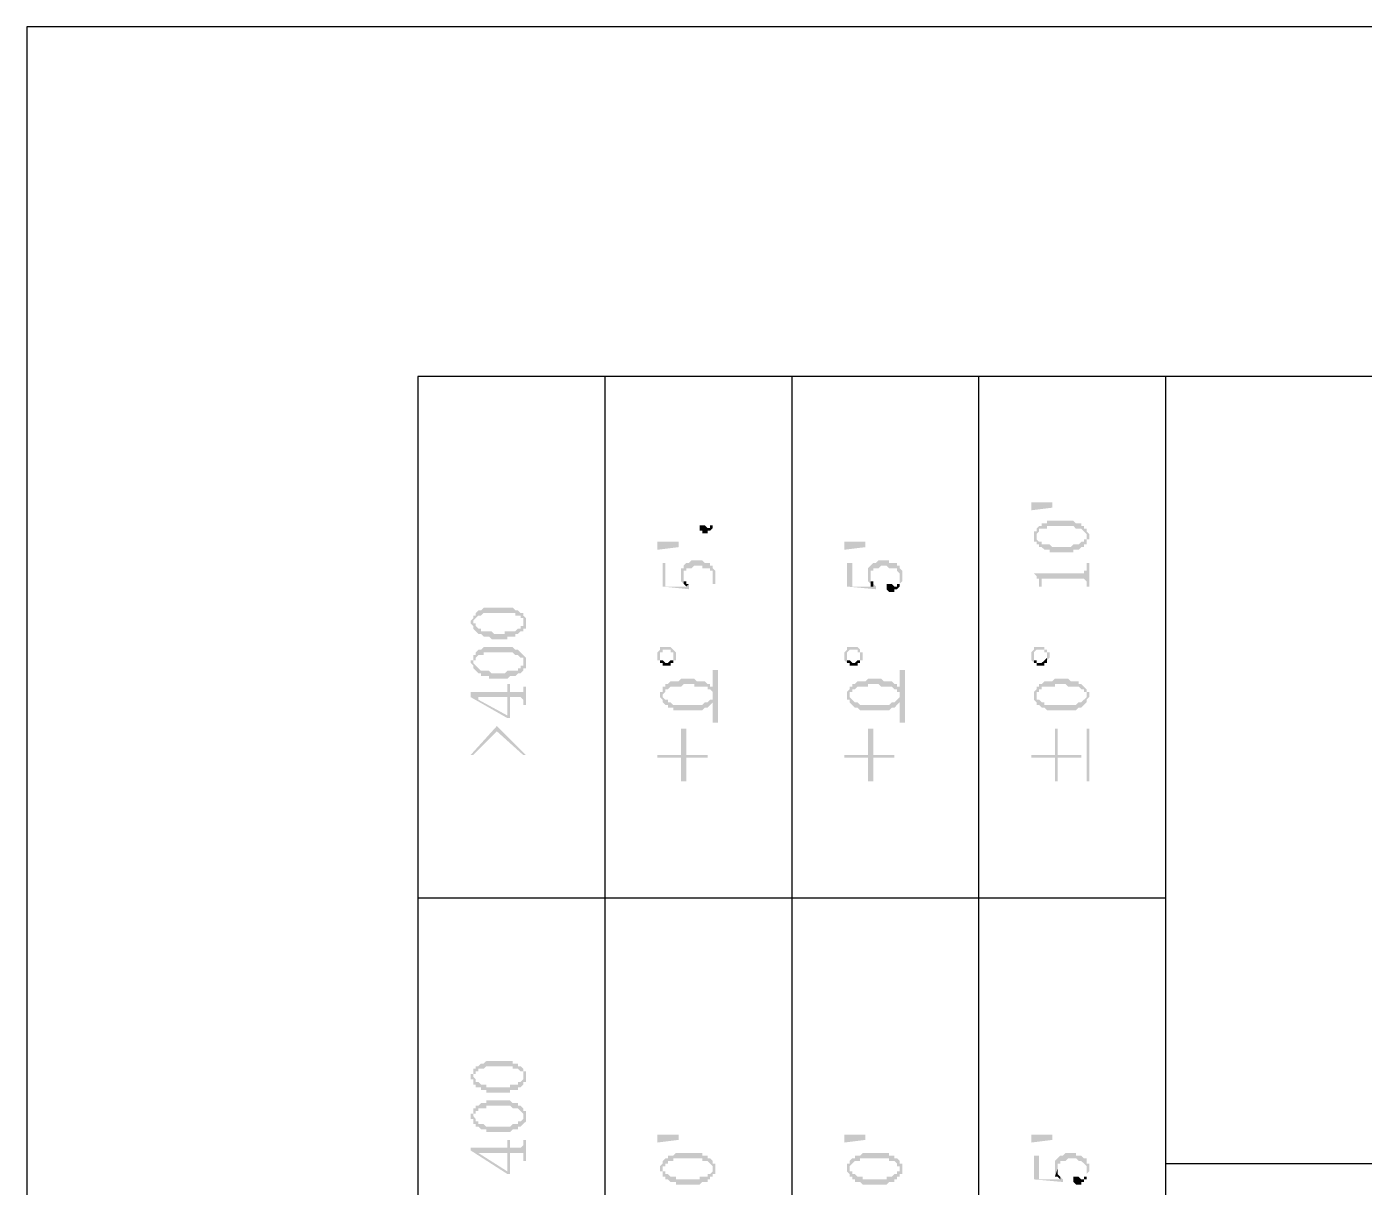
# Model space of a CAD drawing. Header units: inches. Extents: x 3613 to 8393, y -2205 to -794.
# Drawn here: x 4076.93 to 4099.86, y -1927.68 to -1907.77 of the extents above; entities that cross this region are included whole.
import ezdxf

# ---------------------------------------------------------------- set-up
doc = ezdxf.new("R2010")
doc.units = ezdxf.units.IN
doc.header["$MEASUREMENT"] = 0

msp = doc.modelspace()

# ---------------------------------------------------------------- hatches: boundary and pattern name
at = {"transparency": 33554559}
for points in [[(4094.149, -1915.929), (4094.51, -1915.929), (4094.51, -1916.02), (4094.149, -1916.065)], [(4088.462, -1916.37), (4088.462, -1916.415), (4088.507, -1916.415), (4088.507, -1916.46), (4088.598, -1916.46), (4088.598, -1916.415), (4088.643, -1916.415), (4088.688, -1916.37), (4088.688, -1916.189), (4088.688, -1916.28), (4088.688, -1916.325), (4088.643, -1916.325), (4088.643, -1916.37), (4088.598, -1916.37), (4088.553, -1916.325), (4088.462, -1916.325)], [(4094.194, -1916.516), (4094.194, -1916.561), (4094.194, -1916.606), (4094.239, -1916.606), (4094.239, -1916.651), (4094.239, -1916.516), (4094.239, -1916.471), (4094.239, -1916.471), (4094.284, -1916.426), (4094.284, -1916.381), (4094.42, -1916.381), (4094.42, -1916.335), (4094.871, -1916.335), (4094.916, -1916.381), (4095.006, -1916.381), (4095.052, -1916.426), (4095.052, -1916.426), (4095.097, -1916.471), (4095.097, -1916.516), (4095.097, -1916.381), (4095.052, -1916.381), (4095.052, -1916.335), (4095.006, -1916.335), (4095.006, -1916.29), (4094.916, -1916.29), (4094.871, -1916.245), (4094.42, -1916.245), (4094.42, -1916.29), (4094.329, -1916.29), (4094.329, -1916.335), (4094.284, -1916.335), (4094.239, -1916.381), (4094.239, -1916.426), (4094.194, -1916.426), (4094.194, -1916.471), (4094.194, -1916.471)], [(4094.239, -1916.651), (4094.284, -1916.651), (4094.284, -1916.697), (4094.329, -1916.697), (4094.375, -1916.742), (4094.465, -1916.742), (4094.465, -1916.787), (4094.871, -1916.787), (4094.871, -1916.742), (4094.961, -1916.742), (4095.006, -1916.697), (4095.052, -1916.697), (4095.052, -1916.651), (4095.097, -1916.651), (4095.097, -1916.606), (4095.097, -1916.561), (4095.142, -1916.561), (4095.142, -1916.516), (4095.142, -1916.471), (4095.142, -1916.471), (4095.097, -1916.426), (4095.097, -1916.381), (4095.097, -1916.516), (4095.097, -1916.561), (4095.052, -1916.561), (4095.052, -1916.606), (4095.006, -1916.606), (4094.961, -1916.651), (4094.871, -1916.651), (4094.826, -1916.697), (4094.51, -1916.697), (4094.465, -1916.651), (4094.329, -1916.651), (4094.329, -1916.606), (4094.284, -1916.606), (4094.239, -1916.561), (4094.239, -1916.516), (4094.239, -1916.516)], [(4087.74, -1916.606), (4088.101, -1916.606), (4088.101, -1916.697), (4087.74, -1916.742)], [(4090.945, -1916.606), (4091.306, -1916.606), (4091.306, -1916.697), (4090.945, -1916.742)], [(4087.83, -1916.967), (4087.83, -1917.373), (4088.282, -1917.419), (4088.282, -1917.373), (4088.282, -1917.328), (4088.237, -1917.373), (4087.876, -1917.373), (4087.876, -1916.967)], [(4088.146, -1917.148), (4088.146, -1917.238), (4088.146, -1917.283), (4088.146, -1917.283), (4088.191, -1917.328), (4088.191, -1917.193), (4088.191, -1917.103), (4088.237, -1917.103), (4088.237, -1917.058), (4088.327, -1917.058), (4088.372, -1917.012), (4088.507, -1917.012), (4088.507, -1917.058), (4088.643, -1917.058), (4088.643, -1917.103), (4088.688, -1917.103), (4088.688, -1917.148), (4088.688, -1917.193), (4088.688, -1917.328), (4088.733, -1917.328), (4088.733, -1917.283), (4088.733, -1917.193), (4088.733, -1917.148), (4088.733, -1917.103), (4088.688, -1917.058), (4088.688, -1917.012), (4088.643, -1917.012), (4088.643, -1916.967), (4088.553, -1916.967), (4088.507, -1916.922), (4088.327, -1916.922), (4088.282, -1916.967), (4088.237, -1916.967), (4088.191, -1917.012), (4088.191, -1917.058), (4088.146, -1917.058), (4088.146, -1917.103)], [(4090.99, -1916.967), (4090.99, -1917.373), (4091.486, -1917.419), (4091.486, -1917.373), (4091.486, -1917.373), (4091.441, -1917.328), (4091.441, -1917.373), (4091.08, -1917.373), (4091.08, -1916.967)], [(4091.351, -1917.148), (4091.351, -1917.238), (4091.351, -1917.283), (4091.351, -1917.283), (4091.396, -1917.328), (4091.396, -1917.193), (4091.396, -1917.103), (4091.441, -1917.103), (4091.441, -1917.058), (4091.531, -1917.058), (4091.576, -1917.012), (4091.667, -1917.012), (4091.712, -1917.058), (4091.847, -1917.058), (4091.847, -1917.103), (4091.847, -1917.103), (4091.892, -1917.148), (4091.892, -1917.193), (4091.892, -1917.328), (4091.892, -1917.328), (4091.937, -1917.283), (4091.937, -1917.193), (4091.937, -1917.148), (4091.937, -1917.103), (4091.892, -1917.058), (4091.892, -1917.012), (4091.847, -1917.012), (4091.847, -1916.967), (4091.712, -1916.967), (4091.712, -1916.922), (4091.531, -1916.922), (4091.486, -1916.967), (4091.441, -1916.967), (4091.396, -1917.012), (4091.396, -1917.012), (4091.351, -1917.058), (4091.351, -1917.103)], [(4094.194, -1917.148), (4094.194, -1917.148), (4094.239, -1917.193), (4094.239, -1917.238), (4094.284, -1917.238), (4094.284, -1917.283), (4094.284, -1917.373), (4094.329, -1917.373), (4094.329, -1917.283), (4094.329, -1917.238), (4095.052, -1917.238), (4095.097, -1917.283), (4095.097, -1917.373), (4095.142, -1917.373), (4095.142, -1916.967), (4095.097, -1916.967), (4095.097, -1917.058), (4095.097, -1917.103), (4095.052, -1917.103), (4095.052, -1917.148), (4095.006, -1917.148)], [(4088.191, -1917.328), (4088.191, -1917.328), (4088.237, -1917.373), (4088.237, -1917.373), (4088.282, -1917.328), (4088.237, -1917.328), (4088.237, -1917.283), (4088.191, -1917.283), (4088.191, -1917.238), (4088.191, -1917.193)], [(4091.396, -1917.328), (4091.396, -1917.373), (4091.441, -1917.373), (4091.441, -1917.328), (4091.441, -1917.283), (4091.396, -1917.283), (4091.396, -1917.238), (4091.396, -1917.193)], [(4091.667, -1917.373), (4091.667, -1917.419), (4091.667, -1917.419), (4091.712, -1917.464), (4091.802, -1917.464), (4091.802, -1917.419), (4091.847, -1917.419), (4091.892, -1917.373), (4091.892, -1917.193), (4091.892, -1917.283), (4091.892, -1917.328), (4091.847, -1917.328), (4091.847, -1917.373), (4091.802, -1917.373), (4091.757, -1917.328), (4091.667, -1917.328)], [(4084.536, -1918.005), (4084.536, -1918.005), (4084.581, -1918.05), (4084.581, -1918.096), (4084.581, -1917.96), (4084.581, -1917.96), (4084.626, -1917.915), (4084.626, -1917.915), (4084.671, -1917.87), (4084.716, -1917.87), (4084.761, -1917.825), (4085.303, -1917.825), (4085.303, -1917.87), (4085.393, -1917.87), (4085.393, -1917.915), (4085.438, -1917.915), (4085.438, -1917.96), (4085.438, -1918.005), (4085.438, -1917.825), (4085.393, -1917.825), (4085.348, -1917.78), (4085.303, -1917.78), (4085.258, -1917.735), (4084.761, -1917.735), (4084.716, -1917.78), (4084.671, -1917.78), (4084.626, -1917.825), (4084.626, -1917.87), (4084.581, -1917.87), (4084.581, -1917.915), (4084.581, -1917.915), (4084.536, -1917.96)], [(4084.581, -1918.096), (4084.626, -1918.141), (4084.626, -1918.141), (4084.671, -1918.186), (4084.716, -1918.186), (4084.761, -1918.231), (4084.852, -1918.231), (4084.897, -1918.276), (4085.168, -1918.276), (4085.168, -1918.231), (4085.303, -1918.231), (4085.303, -1918.186), (4085.348, -1918.186), (4085.393, -1918.141), (4085.438, -1918.141), (4085.438, -1918.096), (4085.484, -1918.096), (4085.484, -1918.05), (4085.484, -1918.005), (4085.484, -1917.96), (4085.484, -1917.915), (4085.484, -1917.915), (4085.438, -1917.87), (4085.438, -1918.005), (4085.438, -1918.05), (4085.393, -1918.05), (4085.393, -1918.096), (4085.348, -1918.096), (4085.303, -1918.141), (4085.123, -1918.141), (4085.123, -1918.186), (4084.942, -1918.186), (4084.897, -1918.141), (4084.716, -1918.141), (4084.716, -1918.096), (4084.671, -1918.096), (4084.626, -1918.05), (4084.626, -1918.005), (4084.581, -1918.005)], [(4084.536, -1918.682), (4084.536, -1918.682), (4084.581, -1918.727), (4084.581, -1918.773), (4084.581, -1918.682), (4084.581, -1918.637), (4084.626, -1918.637), (4084.626, -1918.592), (4084.626, -1918.592), (4084.671, -1918.547), (4084.761, -1918.547), (4084.761, -1918.502), (4085.258, -1918.502), (4085.303, -1918.547), (4085.348, -1918.547), (4085.393, -1918.592), (4085.438, -1918.592), (4085.438, -1918.637), (4085.438, -1918.682), (4085.438, -1918.547), (4085.438, -1918.547), (4085.393, -1918.502), (4085.393, -1918.502), (4085.348, -1918.457), (4085.303, -1918.457), (4085.258, -1918.412), (4084.761, -1918.412), (4084.716, -1918.457), (4084.671, -1918.457), (4084.626, -1918.502), (4084.626, -1918.547), (4084.581, -1918.547), (4084.581, -1918.592), (4084.581, -1918.637), (4084.536, -1918.637)], [(4087.74, -1918.547), (4087.74, -1918.592), (4087.74, -1918.637), (4087.785, -1918.637), (4087.785, -1918.682), (4087.785, -1918.547), (4087.785, -1918.502), (4087.83, -1918.502), (4087.83, -1918.457), (4087.966, -1918.457), (4087.966, -1918.502), (4088.011, -1918.502), (4088.011, -1918.682), (4088.011, -1918.637), (4088.056, -1918.637), (4088.056, -1918.592), (4088.056, -1918.547), (4088.056, -1918.502), (4088.056, -1918.502), (4088.011, -1918.457), (4088.011, -1918.457), (4087.966, -1918.412), (4087.785, -1918.412), (4087.785, -1918.457), (4087.785, -1918.457), (4087.74, -1918.502), (4087.74, -1918.502)], [(4090.945, -1918.547), (4090.945, -1918.592), (4090.945, -1918.637), (4090.945, -1918.637), (4090.99, -1918.682), (4090.99, -1918.547), (4090.99, -1918.502), (4090.99, -1918.502), (4091.035, -1918.457), (4091.17, -1918.457), (4091.17, -1918.502), (4091.215, -1918.502), (4091.215, -1918.682), (4091.215, -1918.637), (4091.26, -1918.637), (4091.26, -1918.592), (4091.26, -1918.547), (4091.26, -1918.502), (4091.215, -1918.502), (4091.215, -1918.457), (4091.215, -1918.457), (4091.17, -1918.412), (4090.99, -1918.412), (4090.99, -1918.457), (4090.99, -1918.457), (4090.945, -1918.502), (4090.945, -1918.502)], [(4094.149, -1918.547), (4094.149, -1918.592), (4094.149, -1918.637), (4094.149, -1918.637), (4094.194, -1918.682), (4094.194, -1918.547), (4094.194, -1918.502), (4094.194, -1918.502), (4094.239, -1918.457), (4094.375, -1918.457), (4094.375, -1918.502), (4094.42, -1918.502), (4094.42, -1918.682), (4094.42, -1918.637), (4094.42, -1918.637), (4094.465, -1918.592), (4094.465, -1918.547), (4094.465, -1918.502), (4094.42, -1918.502), (4094.42, -1918.457), (4094.375, -1918.457), (4094.375, -1918.412), (4094.194, -1918.412), (4094.194, -1918.457), (4094.194, -1918.457), (4094.149, -1918.502), (4094.149, -1918.502)], [(4084.581, -1918.773), (4084.626, -1918.818), (4084.626, -1918.818), (4084.671, -1918.863), (4084.716, -1918.863), (4084.716, -1918.908), (4084.852, -1918.908), (4084.852, -1918.953), (4085.168, -1918.953), (4085.213, -1918.908), (4085.303, -1918.908), (4085.348, -1918.863), (4085.393, -1918.863), (4085.438, -1918.818), (4085.438, -1918.773), (4085.484, -1918.773), (4085.484, -1918.727), (4085.484, -1918.682), (4085.484, -1918.637), (4085.484, -1918.592), (4085.484, -1918.592), (4085.438, -1918.547), (4085.438, -1918.682), (4085.438, -1918.727), (4085.393, -1918.727), (4085.393, -1918.773), (4085.348, -1918.773), (4085.348, -1918.818), (4085.168, -1918.818), (4085.123, -1918.863), (4084.897, -1918.863), (4084.852, -1918.818), (4084.716, -1918.818), (4084.671, -1918.773), (4084.671, -1918.773), (4084.626, -1918.727), (4084.626, -1918.727), (4084.581, -1918.682), (4084.581, -1918.682)], [(4087.785, -1918.682), (4087.83, -1918.682), (4087.83, -1918.727), (4087.966, -1918.727), (4087.966, -1918.682), (4088.011, -1918.682), (4088.011, -1918.547), (4088.011, -1918.592), (4088.011, -1918.637), (4087.966, -1918.637), (4087.921, -1918.682), (4087.876, -1918.682), (4087.83, -1918.637), (4087.785, -1918.637), (4087.785, -1918.547), (4087.785, -1918.547)], [(4090.99, -1918.682), (4091.035, -1918.682), (4091.035, -1918.727), (4091.17, -1918.727), (4091.17, -1918.682), (4091.215, -1918.682), (4091.215, -1918.547), (4091.215, -1918.592), (4091.215, -1918.637), (4091.17, -1918.637), (4091.125, -1918.682), (4091.08, -1918.682), (4091.035, -1918.637), (4090.99, -1918.637), (4090.99, -1918.547), (4090.99, -1918.547)], [(4094.194, -1918.682), (4094.239, -1918.682), (4094.239, -1918.727), (4094.375, -1918.727), (4094.375, -1918.682), (4094.42, -1918.682), (4094.42, -1918.547), (4094.42, -1918.592), (4094.42, -1918.592), (4094.375, -1918.637), (4094.375, -1918.637), (4094.329, -1918.682), (4094.239, -1918.682), (4094.239, -1918.637), (4094.194, -1918.637), (4094.194, -1918.547), (4094.194, -1918.547)], [(4088.778, -1919.71), (4088.778, -1918.807), (4088.688, -1918.807), (4088.688, -1919.71)], [(4091.983, -1919.71), (4091.983, -1918.807), (4091.892, -1918.807), (4091.892, -1919.71)], [(4084.536, -1919.179), (4084.536, -1919.269), (4085.168, -1919.63), (4085.213, -1919.63), (4085.213, -1919.269), (4085.393, -1919.269), (4085.438, -1919.314), (4085.438, -1919.404), (4085.484, -1919.404), (4085.484, -1919.089), (4085.438, -1919.089), (4085.438, -1919.134), (4085.438, -1919.179), (4085.213, -1919.179), (4085.213, -1919.043), (4085.168, -1919.043), (4085.168, -1919.585), (4084.671, -1919.314), (4084.671, -1919.269)], [(4087.785, -1919.224), (4087.785, -1919.269), (4087.785, -1919.269), (4087.83, -1919.314), (4087.83, -1919.359), (4087.83, -1919.224), (4087.83, -1919.224), (4087.876, -1919.179), (4087.876, -1919.134), (4087.921, -1919.134), (4087.966, -1919.089), (4088.146, -1919.089), (4088.191, -1919.043), (4088.372, -1919.043), (4088.372, -1919.089), (4088.598, -1919.089), (4088.598, -1919.134), (4088.643, -1919.134), (4088.688, -1919.179), (4088.688, -1919.224), (4088.688, -1919.089), (4088.643, -1919.089), (4088.643, -1919.043), (4088.598, -1919.043), (4088.553, -1918.998), (4088.417, -1918.998), (4088.372, -1918.953), (4088.146, -1918.953), (4088.101, -1918.998), (4087.966, -1918.998), (4087.921, -1919.043), (4087.876, -1919.043), (4087.876, -1919.089), (4087.83, -1919.089), (4087.83, -1919.134), (4087.83, -1919.179), (4087.785, -1919.179)], [(4090.99, -1919.224), (4090.99, -1919.269), (4090.99, -1919.314), (4091.035, -1919.314), (4091.035, -1919.359), (4091.035, -1919.224), (4091.035, -1919.179), (4091.08, -1919.179), (4091.08, -1919.134), (4091.125, -1919.134), (4091.17, -1919.089), (4091.351, -1919.089), (4091.351, -1919.043), (4091.531, -1919.043), (4091.576, -1919.089), (4091.757, -1919.089), (4091.802, -1919.134), (4091.847, -1919.134), (4091.847, -1919.179), (4091.892, -1919.179), (4091.892, -1919.224), (4091.892, -1919.089), (4091.847, -1919.089), (4091.847, -1919.043), (4091.802, -1919.043), (4091.757, -1918.998), (4091.622, -1918.998), (4091.576, -1918.953), (4091.351, -1918.953), (4091.306, -1918.998), (4091.17, -1918.998), (4091.125, -1919.043), (4091.08, -1919.043), (4091.08, -1919.089), (4091.035, -1919.089), (4091.035, -1919.134), (4091.035, -1919.134), (4090.99, -1919.179)], [(4094.194, -1919.224), (4094.194, -1919.269), (4094.194, -1919.314), (4094.194, -1919.314), (4094.239, -1919.359), (4094.239, -1919.224), (4094.239, -1919.179), (4094.284, -1919.179), (4094.284, -1919.134), (4094.329, -1919.134), (4094.329, -1919.089), (4094.555, -1919.089), (4094.555, -1919.043), (4094.736, -1919.043), (4094.781, -1919.089), (4094.961, -1919.089), (4095.006, -1919.134), (4095.052, -1919.134), (4095.052, -1919.179), (4095.097, -1919.179), (4095.097, -1919.224), (4095.097, -1919.134), (4095.052, -1919.089), (4095.052, -1919.089), (4095.006, -1919.043), (4094.961, -1919.043), (4094.961, -1918.998), (4094.826, -1918.998), (4094.781, -1918.953), (4094.555, -1918.953), (4094.51, -1918.998), (4094.375, -1918.998), (4094.329, -1919.043), (4094.284, -1919.043), (4094.284, -1919.089), (4094.239, -1919.089), (4094.239, -1919.134), (4094.239, -1919.134), (4094.194, -1919.179)], [(4084.536, -1919.179), (4084.671, -1919.269), (4085.168, -1919.269), (4085.168, -1919.585), (4085.168, -1919.179)], [(4087.83, -1919.359), (4087.876, -1919.404), (4087.921, -1919.404), (4087.921, -1919.45), (4088.011, -1919.45), (4088.011, -1919.495), (4088.507, -1919.495), (4088.553, -1919.45), (4088.598, -1919.45), (4088.643, -1919.404), (4088.643, -1919.404), (4088.688, -1919.359), (4088.688, -1919.314), (4088.733, -1919.314), (4088.733, -1919.269), (4088.733, -1919.224), (4088.733, -1919.179), (4088.733, -1919.179), (4088.688, -1919.134), (4088.688, -1919.269), (4088.688, -1919.314), (4088.643, -1919.314), (4088.598, -1919.359), (4088.553, -1919.359), (4088.507, -1919.404), (4088.011, -1919.404), (4087.966, -1919.359), (4087.921, -1919.359), (4087.921, -1919.314), (4087.876, -1919.314), (4087.83, -1919.269), (4087.83, -1919.224)], [(4091.035, -1919.359), (4091.08, -1919.404), (4091.08, -1919.404), (4091.125, -1919.45), (4091.17, -1919.45), (4091.215, -1919.495), (4091.712, -1919.495), (4091.757, -1919.45), (4091.802, -1919.45), (4091.847, -1919.404), (4091.847, -1919.404), (4091.892, -1919.359), (4091.892, -1919.314), (4091.937, -1919.314), (4091.937, -1919.269), (4091.937, -1919.224), (4091.937, -1919.179), (4091.937, -1919.179), (4091.892, -1919.134), (4091.892, -1919.269), (4091.892, -1919.269), (4091.847, -1919.314), (4091.847, -1919.314), (4091.802, -1919.359), (4091.757, -1919.359), (4091.712, -1919.404), (4091.215, -1919.404), (4091.17, -1919.359), (4091.125, -1919.359), (4091.08, -1919.314), (4091.08, -1919.314), (4091.035, -1919.269), (4091.035, -1919.224)], [(4094.239, -1919.359), (4094.239, -1919.404), (4094.284, -1919.404), (4094.329, -1919.45), (4094.375, -1919.45), (4094.42, -1919.495), (4094.916, -1919.495), (4094.961, -1919.45), (4095.006, -1919.45), (4095.052, -1919.404), (4095.052, -1919.404), (4095.097, -1919.359), (4095.097, -1919.314), (4095.097, -1919.314), (4095.142, -1919.269), (4095.142, -1919.224), (4095.142, -1919.179), (4095.097, -1919.179), (4095.097, -1919.134), (4095.097, -1919.269), (4095.097, -1919.269), (4095.052, -1919.314), (4095.052, -1919.314), (4095.006, -1919.359), (4094.961, -1919.359), (4094.916, -1919.404), (4094.375, -1919.404), (4094.375, -1919.359), (4094.329, -1919.359), (4094.284, -1919.314), (4094.239, -1919.314), (4094.239, -1919.269), (4094.239, -1919.224)], [(4084.536, -1920.262), (4084.581, -1920.262), (4084.987, -1919.856), (4085.438, -1920.262), (4085.484, -1920.262), (4084.987, -1919.765)], [(4087.74, -1920.262), (4087.74, -1920.307), (4088.146, -1920.307), (4088.146, -1920.713), (4088.237, -1920.713), (4088.237, -1920.307), (4088.598, -1920.307), (4088.598, -1920.262), (4088.237, -1920.262), (4088.237, -1919.811), (4088.146, -1919.811), (4088.146, -1920.262)], [(4090.945, -1920.262), (4090.945, -1920.307), (4091.351, -1920.307), (4091.351, -1920.713), (4091.441, -1920.713), (4091.441, -1920.307), (4091.802, -1920.307), (4091.802, -1920.262), (4091.441, -1920.262), (4091.441, -1919.811), (4091.351, -1919.811), (4091.351, -1920.262)], [(4094.149, -1920.262), (4094.149, -1920.307), (4094.555, -1920.307), (4094.555, -1920.713), (4094.6, -1920.713), (4094.6, -1920.307), (4095.006, -1920.307), (4095.006, -1920.262), (4094.6, -1920.262), (4094.6, -1919.811), (4094.555, -1919.811), (4094.555, -1920.262)], [(4095.142, -1920.713), (4095.142, -1919.811), (4095.097, -1919.811), (4095.097, -1920.713)], [(4084.536, -1925.779), (4084.536, -1925.825), (4084.581, -1925.825), (4084.581, -1925.87), (4084.581, -1925.915), (4084.581, -1925.779), (4084.581, -1925.734), (4084.626, -1925.734), (4084.626, -1925.689), (4084.671, -1925.689), (4084.671, -1925.644), (4084.761, -1925.644), (4084.807, -1925.599), (4085.258, -1925.599), (4085.258, -1925.644), (4085.348, -1925.644), (4085.393, -1925.689), (4085.438, -1925.689), (4085.438, -1925.734), (4085.438, -1925.779), (4085.438, -1925.644), (4085.438, -1925.644), (4085.393, -1925.599), (4085.348, -1925.599), (4085.348, -1925.554), (4085.258, -1925.554), (4085.258, -1925.509), (4084.807, -1925.509), (4084.761, -1925.554), (4084.716, -1925.554), (4084.671, -1925.599), (4084.626, -1925.599), (4084.626, -1925.644), (4084.581, -1925.644), (4084.581, -1925.689), (4084.581, -1925.734), (4084.536, -1925.734)], [(4084.581, -1925.915), (4084.626, -1925.915), (4084.626, -1925.96), (4084.716, -1925.96), (4084.716, -1926.005), (4084.807, -1926.005), (4084.807, -1926.05), (4085.213, -1926.05), (4085.213, -1926.005), (4085.348, -1926.005), (4085.348, -1925.96), (4085.393, -1925.96), (4085.438, -1925.915), (4085.438, -1925.87), (4085.484, -1925.87), (4085.484, -1925.825), (4085.484, -1925.779), (4085.484, -1925.734), (4085.484, -1925.689), (4085.438, -1925.689), (4085.438, -1925.644), (4085.438, -1925.779), (4085.438, -1925.825), (4085.438, -1925.825), (4085.393, -1925.87), (4085.348, -1925.87), (4085.348, -1925.915), (4085.213, -1925.915), (4085.213, -1925.96), (4084.807, -1925.96), (4084.807, -1925.915), (4084.716, -1925.915), (4084.671, -1925.87), (4084.626, -1925.87), (4084.626, -1925.825), (4084.626, -1925.825), (4084.581, -1925.779), (4084.581, -1925.779)], [(4084.536, -1926.456), (4084.536, -1926.502), (4084.581, -1926.502), (4084.581, -1926.547), (4084.581, -1926.592), (4084.581, -1926.456), (4084.581, -1926.411), (4084.626, -1926.411), (4084.626, -1926.366), (4084.671, -1926.366), (4084.671, -1926.321), (4084.807, -1926.321), (4084.807, -1926.276), (4085.213, -1926.276), (4085.258, -1926.321), (4085.348, -1926.321), (4085.393, -1926.366), (4085.393, -1926.366), (4085.438, -1926.411), (4085.438, -1926.456), (4085.438, -1926.321), (4085.438, -1926.321), (4085.393, -1926.276), (4085.348, -1926.276), (4085.348, -1926.231), (4085.258, -1926.231), (4085.213, -1926.186), (4084.807, -1926.186), (4084.807, -1926.231), (4084.716, -1926.231), (4084.671, -1926.276), (4084.626, -1926.276), (4084.626, -1926.321), (4084.581, -1926.321), (4084.581, -1926.366), (4084.581, -1926.411), (4084.536, -1926.411)], [(4084.581, -1926.592), (4084.626, -1926.592), (4084.626, -1926.637), (4084.671, -1926.637), (4084.716, -1926.682), (4084.807, -1926.682), (4084.807, -1926.727), (4085.213, -1926.727), (4085.258, -1926.682), (4085.348, -1926.682), (4085.348, -1926.637), (4085.393, -1926.637), (4085.438, -1926.592), (4085.438, -1926.592), (4085.484, -1926.547), (4085.484, -1926.502), (4085.484, -1926.456), (4085.484, -1926.411), (4085.484, -1926.366), (4085.438, -1926.366), (4085.438, -1926.321), (4085.438, -1926.456), (4085.438, -1926.502), (4085.438, -1926.502), (4085.393, -1926.547), (4085.348, -1926.547), (4085.348, -1926.592), (4085.258, -1926.592), (4085.213, -1926.637), (4084.807, -1926.637), (4084.761, -1926.592), (4084.671, -1926.592), (4084.671, -1926.547), (4084.626, -1926.547), (4084.626, -1926.502), (4084.626, -1926.502), (4084.581, -1926.456), (4084.581, -1926.456)], [(4084.536, -1926.998), (4084.536, -1927.043), (4085.168, -1927.449), (4085.213, -1927.449), (4085.213, -1927.088), (4085.438, -1927.088), (4085.438, -1927.133), (4085.438, -1927.224), (4085.484, -1927.224), (4085.484, -1926.863), (4085.438, -1926.863), (4085.438, -1926.908), (4085.438, -1926.953), (4085.438, -1926.953), (4085.393, -1926.998), (4085.213, -1926.998), (4085.213, -1926.863), (4085.168, -1926.863), (4085.168, -1927.404), (4084.671, -1927.088), (4084.671, -1927.088)], [(4087.74, -1926.772), (4088.101, -1926.772), (4088.101, -1926.863), (4087.74, -1926.908)], [(4090.945, -1926.772), (4091.306, -1926.772), (4091.306, -1926.863), (4090.945, -1926.908)], [(4094.149, -1926.772), (4094.51, -1926.772), (4094.51, -1926.863), (4094.149, -1926.908)], [(4084.536, -1926.998), (4084.671, -1927.088), (4085.168, -1927.088), (4085.168, -1927.404), (4085.168, -1926.998)], [(4087.785, -1927.359), (4087.785, -1927.404), (4087.83, -1927.404), (4087.83, -1927.449), (4087.83, -1927.495), (4087.83, -1927.359), (4087.83, -1927.314), (4087.876, -1927.314), (4087.876, -1927.269), (4087.921, -1927.269), (4087.921, -1927.224), (4088.011, -1927.224), (4088.011, -1927.179), (4088.507, -1927.179), (4088.507, -1927.224), (4088.598, -1927.224), (4088.643, -1927.269), (4088.643, -1927.269), (4088.688, -1927.314), (4088.688, -1927.359), (4088.688, -1927.224), (4088.688, -1927.224), (4088.643, -1927.179), (4088.598, -1927.179), (4088.598, -1927.133), (4088.507, -1927.133), (4088.507, -1927.088), (4088.056, -1927.088), (4088.011, -1927.133), (4087.921, -1927.133), (4087.921, -1927.179), (4087.876, -1927.179), (4087.83, -1927.224), (4087.83, -1927.269), (4087.83, -1927.269), (4087.785, -1927.314), (4087.785, -1927.314)], [(4090.99, -1927.359), (4090.99, -1927.404), (4090.99, -1927.404), (4091.035, -1927.449), (4091.035, -1927.495), (4091.035, -1927.359), (4091.035, -1927.314), (4091.035, -1927.314), (4091.08, -1927.269), (4091.08, -1927.269), (4091.125, -1927.224), (4091.215, -1927.224), (4091.215, -1927.179), (4091.712, -1927.179), (4091.712, -1927.224), (4091.802, -1927.224), (4091.847, -1927.269), (4091.847, -1927.314), (4091.892, -1927.314), (4091.892, -1927.359), (4091.892, -1927.224), (4091.892, -1927.224), (4091.847, -1927.179), (4091.802, -1927.179), (4091.802, -1927.133), (4091.712, -1927.133), (4091.712, -1927.088), (4091.26, -1927.088), (4091.215, -1927.133), (4091.125, -1927.133), (4091.125, -1927.179), (4091.08, -1927.179), (4091.035, -1927.224), (4091.035, -1927.269), (4090.99, -1927.269), (4090.99, -1927.314), (4090.99, -1927.314)], [(4094.194, -1927.133), (4094.194, -1927.54), (4094.691, -1927.585), (4094.691, -1927.54), (4094.691, -1927.54), (4094.645, -1927.495), (4094.645, -1927.54), (4094.284, -1927.54), (4094.284, -1927.133)], [(4094.555, -1927.314), (4094.555, -1927.359), (4094.555, -1927.449), (4094.555, -1927.495), (4094.6, -1927.359), (4094.6, -1927.269), (4094.645, -1927.269), (4094.645, -1927.224), (4094.736, -1927.224), (4094.781, -1927.179), (4094.916, -1927.179), (4094.961, -1927.224), (4095.006, -1927.224), (4095.052, -1927.269), (4095.052, -1927.269), (4095.097, -1927.314), (4095.097, -1927.359), (4095.097, -1927.495), (4095.097, -1927.449), (4095.142, -1927.404), (4095.142, -1927.359), (4095.142, -1927.269), (4095.097, -1927.269), (4095.097, -1927.224), (4095.097, -1927.179), (4095.052, -1927.179), (4095.006, -1927.133), (4094.916, -1927.133), (4094.916, -1927.088), (4094.736, -1927.088), (4094.691, -1927.133), (4094.645, -1927.133), (4094.6, -1927.179), (4094.6, -1927.179), (4094.555, -1927.224), (4094.555, -1927.269)], [(4087.83, -1927.495), (4087.876, -1927.495), (4087.876, -1927.54), (4087.921, -1927.54), (4087.966, -1927.585), (4088.056, -1927.585), (4088.056, -1927.63), (4088.462, -1927.63), (4088.507, -1927.585), (4088.598, -1927.585), (4088.598, -1927.54), (4088.643, -1927.54), (4088.643, -1927.495), (4088.688, -1927.495), (4088.688, -1927.449), (4088.733, -1927.449), (4088.733, -1927.359), (4088.733, -1927.314), (4088.733, -1927.269), (4088.688, -1927.269), (4088.688, -1927.224), (4088.688, -1927.359), (4088.688, -1927.404), (4088.688, -1927.404), (4088.643, -1927.449), (4088.598, -1927.449), (4088.598, -1927.495), (4088.462, -1927.495), (4088.462, -1927.54), (4088.056, -1927.54), (4088.056, -1927.495), (4087.966, -1927.495), (4087.921, -1927.449), (4087.876, -1927.449), (4087.876, -1927.404), (4087.83, -1927.404), (4087.83, -1927.359), (4087.83, -1927.359)], [(4091.035, -1927.495), (4091.08, -1927.495), (4091.08, -1927.54), (4091.125, -1927.54), (4091.125, -1927.585), (4091.215, -1927.585), (4091.26, -1927.63), (4091.667, -1927.63), (4091.712, -1927.585), (4091.802, -1927.585), (4091.802, -1927.54), (4091.847, -1927.54), (4091.847, -1927.495), (4091.892, -1927.495), (4091.892, -1927.449), (4091.937, -1927.449), (4091.937, -1927.359), (4091.937, -1927.314), (4091.937, -1927.269), (4091.892, -1927.269), (4091.892, -1927.224), (4091.892, -1927.359), (4091.892, -1927.404), (4091.847, -1927.404), (4091.847, -1927.449), (4091.802, -1927.449), (4091.757, -1927.495), (4091.667, -1927.495), (4091.667, -1927.54), (4091.26, -1927.54), (4091.26, -1927.495), (4091.17, -1927.495), (4091.125, -1927.449), (4091.08, -1927.449), (4091.08, -1927.404), (4091.035, -1927.404), (4091.035, -1927.359), (4091.035, -1927.359)], [(4094.555, -1927.495), (4094.6, -1927.495), (4094.645, -1927.54), (4094.645, -1927.495), (4094.645, -1927.495), (4094.6, -1927.449), (4094.6, -1927.404), (4094.6, -1927.359)], [(4094.871, -1927.54), (4094.871, -1927.585), (4094.871, -1927.585), (4094.916, -1927.63), (4095.006, -1927.63), (4095.006, -1927.585), (4095.052, -1927.585), (4095.052, -1927.54), (4095.097, -1927.54), (4095.097, -1927.359), (4095.097, -1927.404), (4095.097, -1927.495), (4095.052, -1927.495), (4095.052, -1927.54), (4095.006, -1927.54), (4094.961, -1927.495), (4094.871, -1927.495)]]:
    msp.add_hatch(color=256, dxfattribs=at).paths.add_polyline_path(points)

# ---------------------------------------------------------------- linework, layer by layer
for p, q in [((4492.889, -1913.772), (4083.633, -1913.772)), ((4083.633, -1913.772), (4083.633, -2200.513)), ((4096.451, -1927.266), (4492.889, -1927.266))]:
    msp.add_line(p, q)
msp.add_lwpolyline([(4496.927, -2204.772), (4496.927, -1907.772), (4076.927, -1907.772), (4076.927, -2204.772)], close=True)
for points in [[(4086.838, -1913.772), (4086.838, -1987.687)], [(4090.042, -1913.772), (4090.042, -1987.687)], [(4093.246, -1913.772), (4093.246, -1987.687)], [(4096.451, -1913.772), (4096.451, -2200.513)], [(4083.633, -1922.71), (4096.451, -1922.71)]]:
    msp.add_lwpolyline(points)

doc.saveas('drawing.dxf')
